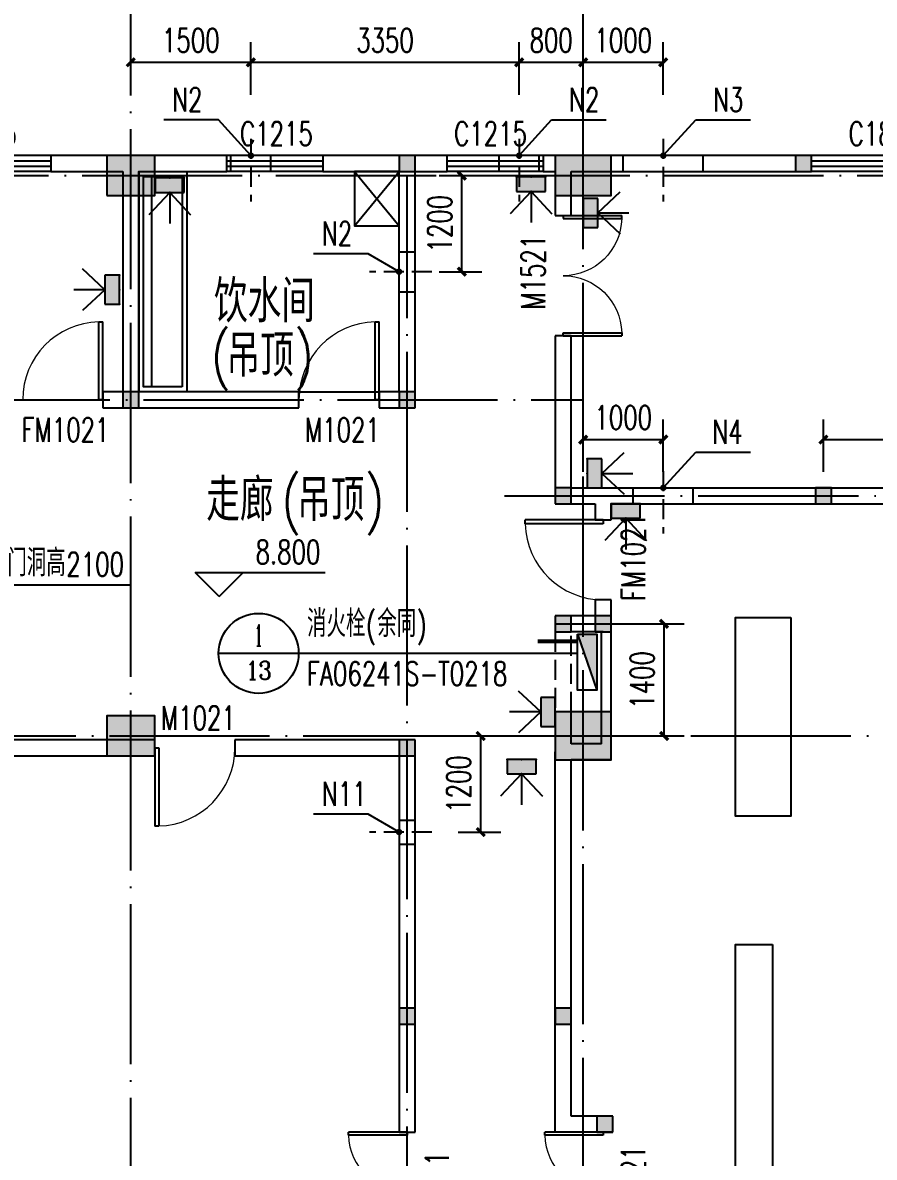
# Model space of a CAD drawing. Extents: x -93062 to 326984, y -142534 to 91021.
# Drawn here: x 92948 to 103584, y 69109 to 83283 of the extents above; entities that cross this region are included whole.
import ezdxf
from ezdxf.enums import TextEntityAlignment as Align

# ---------------------------------------------------------------- set-up
doc = ezdxf.new("R2010")
doc.units = 0
doc.header["$LTSCALE"] = 1000
doc.header["$MEASUREMENT"] = 0
doc.linetypes.add('DASH', pattern=[0.35, 0.25, -0.1])
doc.linetypes.add('DOTE', pattern=[2.42, 2, -0.2, 0.02, -0.2])
doc.layers.get('0').update_dxf_attribs({"color": 8})
doc.layers.get('Defpoints').update_dxf_attribs({"color": 8})
for name, color, linetype in [('-人员定位', 6, 'Continuous'), ('CENTRE LINE', 8, 'DOTE'), ('COLUMN', 8, 'Continuous'), ('DIM_ELEV', 8, 'Continuous'), ('DIM_IDEN', 8, 'Continuous'), ('DIM_LEAD', 8, 'Continuous'), ('DOTE', 8, 'DOTE'), ('EQUIPMENT', 8, 'Continuous'), ('HOLE', 8, 'Continuous'), ('LVTRY', 8, 'Continuous'), ('PUB_DIM', 8, 'Continuous'), ('PUB_HATCH', 8, 'Continuous'), ('PUB_TEXT', 8, 'Continuous'), ('TEXT', 8, 'Continuous'), ('WALL', 8, 'Continuous'), ('WINDOW', 8, 'Continuous'), ('WINDOW_TEXT', 8, 'Continuous')]:
    doc.layers.add(name, color=color, linetype=linetype)
doc.styles.add('_TCH_DIM', font='SIMPLEX', dxfattribs={"bigfont": 'GBCBIG'})
doc.styles.add('_TCH_DIM_T3', font='SIMPLEX', dxfattribs={"width": 0.705882, "bigfont": 'GBCBIG'})
doc.styles.add('_TCH_LABEL', font='COMPLEX', dxfattribs={"bigfont": 'GBCBIG'})
doc.styles.add('_TCH_WINDOW', font='SIMPLEX', dxfattribs={"bigfont": 'GBCBIG'})
doc.styles.add('HZTXT', font='geditxt.shx', dxfattribs={"width": 0.8, "bigfont": 'hztxt1.shx'})
doc.dimstyles.new('_TCH_ARCH&&100', dxfattribs={"dimtxt": 297.5, "dimasz": 100, "dimexe": 250, "dimexo": 300, "dimgap": 126.25, "dimtad": 1, "dimdec": 0, "dimzin": 0, "dimdsep": 46, "dimtxsty": '_TCH_DIM_T3', "dimblk": 'ARCHTICK', "dimcen": 0.09, "dimazin": 2, "dimtfac": 1, "dimtdec": 0, "dimtix": 1, "dimtmove": 2, "dimatfit": 3, "dimfxl": 1, "dimtolj": 1, "dimtzin": 0, "dimarcsym": 0})

# ---------------------------------------------------------------- blocks, each defined once
blk = doc.blocks.new('_FZH')
blk.add_lwpolyline([(-0.5, -0.5), (0.5, -0.5), (0.5, 0.5), (-0.5, 0.5)], close=True)
at = {"layer": 'PUB_HATCH'}
blk.add_solid([(-0.5, -0.5), (0.5, -0.5), (-0.5, 0.5), (0.5, 0.5)], dxfattribs=at)
blk = doc.blocks.new('DSADa')
at = {"layer": 'COLUMN', "xscale": 600.0000000000146, "yscale": 500, "zscale": 500}
for p in [(7100, 0), (7100, -7000)]:
    blk.add_blockref('_FZH', p, dxfattribs=at)
at = {"layer": 'COLUMN'}
for p, xscale, yscale, zscale, rotation in [((12750, 0), 699.9999999997672, 499.9999999998399, 499.9999999998399, 3.811489492195883e-11), ((12750, -7000), 700.0000000001892, 599.9984741202788, 599.9984741202788, 3.692380445562536e-11)]:
    blk.add_blockref('_FZH', p, dxfattribs=dict(at, xscale=xscale, yscale=yscale, zscale=zscale, rotation=rotation))
blk = doc.blocks.new('A$C0FBE4C39')
at = {"layer": 'EQUIPMENT'}
for points in [[(-7759, -5522), (-7759, -8002), (-8449, -8003), (-8449, -5522)], [(-7987, -9603), (-7987, -12401), (-8449, -12401), (-8449, -9603)]]:
    blk.add_lwpolyline(points, close=True, dxfattribs=at)
blk = doc.blocks.new('trwt')
at = {"layer": 'EQUIPMENT'}
h = blk.add_hatch(color=256, dxfattribs=at)
h.dxf.hatch_style = 1
h.paths.add_polyline_path([(240, 0), (240, 700), (0, 700)])
blk.add_line((0, 700), (240, 0), dxfattribs=at)
blk.add_lwpolyline([(0, 700), (240, 700), (240, 0), (0, 0)], close=True, dxfattribs=at)
blk = doc.blocks.new('_ArchTick')
at = {"color": 0, "linetype": 'ByBlock', "const_width": 0.4}
blk.add_lwpolyline([(-0.5, -0.5), (0.5, 0.5)], dxfattribs=at)
blk = doc.blocks.new('*D383')
at = {"layer": 'Defpoints', "color": 0, "transparency": 16777216}
for p in [(107298, 78075), (102948, 77372), (107298, 77372)]:
    blk.add_point(p, dxfattribs=at)
at = {"layer": 'PUB_DIM', "color": 0, "lineweight": -2, "transparency": 16777216}
for p, q in [((102948, 77672), (102948, 78325)), ((107298, 77672), (107298, 78325)), ((102948, 78075), (107298, 78075))]:
    blk.add_line(p, q, dxfattribs=at)
at = {"layer": 'PUB_DIM', "color": 0, "lineweight": -2, "transparency": 16777216, "xscale": 100, "yscale": 100, "zscale": 100, "rotation": 180}
blk.add_blockref('_ArchTick', (102948, 78075), dxfattribs=at)
at = {"layer": 'PUB_DIM', "color": 0, "lineweight": -2, "transparency": 16777216, "xscale": 100, "yscale": 100, "zscale": 100}
blk.add_blockref('_ArchTick', (107298, 78075), dxfattribs=at)
at = {"layer": 'PUB_DIM', "color": 0, "transparency": 16777216, "insert": (105123, 78350), "char_height": 297.5, "attachment_point": 5, "style": '_TCH_DIM_T3'}
blk.add_mtext('\\A1;4350', dxfattribs=at)
blk = doc.blocks.new('*D385')
at = {"layer": 'Defpoints', "color": 0, "transparency": 16777216}
for p in [(97848, 81372), (98432, 81372), (97848, 80172)]:
    blk.add_point(p, dxfattribs=at)
at = {"layer": 'HOLE', "color": 0, "lineweight": -2, "transparency": 16777216}
for p, q in [((98148, 81372), (98682, 81372)), ((98432, 80172), (98432, 81372)), ((98148, 80172), (98682, 80172))]:
    blk.add_line(p, q, dxfattribs=at)
at = {"layer": 'HOLE', "color": 0, "lineweight": -2, "transparency": 16777216, "xscale": 100, "yscale": 100, "zscale": 100}
for p, rotation in [((98432, 81372), 90), ((98432, 80172), 270)]:
    blk.add_blockref('_ArchTick', p, dxfattribs=dict(at, rotation=rotation))
at = {"layer": 'HOLE', "color": 0, "transparency": 16777216, "insert": (98157, 80772), "char_height": 297.5, "attachment_point": 5, "rotation": 90, "style": '_TCH_DIM_T3'}
blk.add_mtext('\\A1;1200', dxfattribs=at)
blk = doc.blocks.new('*D386')
at = {"layer": 'Defpoints', "color": 0, "transparency": 16777216}
for p in [(98085, 74372), (98668, 74372), (98085, 73172)]:
    blk.add_point(p, dxfattribs=at)
at = {"layer": 'HOLE', "color": 0, "lineweight": -2, "transparency": 16777216}
for p, q in [((98385, 74372), (98918, 74372)), ((98668, 73172), (98668, 74372)), ((98385, 73172), (98918, 73172))]:
    blk.add_line(p, q, dxfattribs=at)
at = {"layer": 'HOLE', "color": 0, "lineweight": -2, "transparency": 16777216, "xscale": 100, "yscale": 100, "zscale": 100}
for p, rotation in [((98668, 74372), 90), ((98668, 73172), 270)]:
    blk.add_blockref('_ArchTick', p, dxfattribs=dict(at, rotation=rotation))
at = {"layer": 'HOLE', "color": 0, "transparency": 16777216, "insert": (98393, 73772), "char_height": 297.5, "attachment_point": 5, "rotation": 90, "style": '_TCH_DIM_T3'}
blk.add_mtext('\\A1;1200', dxfattribs=at)
blk = doc.blocks.new('*D390')
at = {"layer": 'Defpoints', "color": 0, "transparency": 16777216}
for p in [(100948, 82788), (99948, 82082), (100948, 82082)]:
    blk.add_point(p, dxfattribs=at)
at = {"layer": 'HOLE', "color": 0, "lineweight": -2, "transparency": 16777216}
for p, q in [((99948, 82382), (99948, 83038)), ((100948, 82382), (100948, 83038)), ((99948, 82788), (100948, 82788))]:
    blk.add_line(p, q, dxfattribs=at)
at = {"layer": 'HOLE', "color": 0, "lineweight": -2, "transparency": 16777216, "xscale": 100, "yscale": 100, "zscale": 100, "rotation": 180}
blk.add_blockref('_ArchTick', (99948, 82788), dxfattribs=at)
at = {"layer": 'HOLE', "color": 0, "lineweight": -2, "transparency": 16777216, "xscale": 100, "yscale": 100, "zscale": 100}
blk.add_blockref('_ArchTick', (100948, 82788), dxfattribs=at)
at = {"layer": 'HOLE', "color": 0, "transparency": 16777216, "insert": (100448, 83062), "char_height": 297.5, "attachment_point": 5, "style": '_TCH_DIM_T3'}
blk.add_mtext('\\A1;1000', dxfattribs=at)
blk = doc.blocks.new('*D391')
at = {"layer": 'Defpoints', "color": 0, "transparency": 16777216}
for p in [(99948, 82788), (99148, 82082), (99948, 82082)]:
    blk.add_point(p, dxfattribs=at)
at = {"layer": 'HOLE', "color": 0, "lineweight": -2, "transparency": 16777216}
for p, q in [((99148, 82382), (99148, 83038)), ((99948, 82382), (99948, 83038)), ((99148, 82788), (99948, 82788))]:
    blk.add_line(p, q, dxfattribs=at)
at = {"layer": 'HOLE', "color": 0, "lineweight": -2, "transparency": 16777216, "xscale": 100, "yscale": 100, "zscale": 100, "rotation": 180}
blk.add_blockref('_ArchTick', (99148, 82788), dxfattribs=at)
at = {"layer": 'HOLE', "color": 0, "lineweight": -2, "transparency": 16777216, "xscale": 100, "yscale": 100, "zscale": 100}
blk.add_blockref('_ArchTick', (99948, 82788), dxfattribs=at)
at = {"layer": 'HOLE', "color": 0, "transparency": 16777216, "insert": (99548, 83062), "char_height": 297.5, "attachment_point": 5, "style": '_TCH_DIM_T3'}
blk.add_mtext('\\A1;800', dxfattribs=at)
blk = doc.blocks.new('*D392')
at = {"layer": 'Defpoints', "color": 0, "transparency": 16777216}
for p in [(99148, 82788), (95798, 82082), (99148, 82082)]:
    blk.add_point(p, dxfattribs=at)
at = {"layer": 'HOLE', "color": 0, "lineweight": -2, "transparency": 16777216}
for p, q in [((95798, 82382), (95798, 83038)), ((99148, 82382), (99148, 83038)), ((95798, 82788), (99148, 82788))]:
    blk.add_line(p, q, dxfattribs=at)
at = {"layer": 'HOLE', "color": 0, "lineweight": -2, "transparency": 16777216, "xscale": 100, "yscale": 100, "zscale": 100, "rotation": 180}
blk.add_blockref('_ArchTick', (95798, 82788), dxfattribs=at)
at = {"layer": 'HOLE', "color": 0, "lineweight": -2, "transparency": 16777216, "xscale": 100, "yscale": 100, "zscale": 100}
blk.add_blockref('_ArchTick', (99148, 82788), dxfattribs=at)
at = {"layer": 'HOLE', "color": 0, "transparency": 16777216, "insert": (97473, 83062), "char_height": 297.5, "attachment_point": 5, "style": '_TCH_DIM_T3'}
blk.add_mtext('\\A1;3350', dxfattribs=at)
blk = doc.blocks.new('*D393')
at = {"layer": 'Defpoints', "color": 0, "transparency": 16777216}
for p in [(95798, 82788), (94298, 82082), (95798, 82082)]:
    blk.add_point(p, dxfattribs=at)
at = {"layer": 'HOLE', "color": 0, "lineweight": -2, "transparency": 16777216}
for p, q in [((94298, 82382), (94298, 83038)), ((95798, 82382), (95798, 83038)), ((94298, 82788), (95798, 82788))]:
    blk.add_line(p, q, dxfattribs=at)
at = {"layer": 'HOLE', "color": 0, "lineweight": -2, "transparency": 16777216, "xscale": 100, "yscale": 100, "zscale": 100, "rotation": 180}
blk.add_blockref('_ArchTick', (94298, 82788), dxfattribs=at)
at = {"layer": 'HOLE', "color": 0, "lineweight": -2, "transparency": 16777216, "xscale": 100, "yscale": 100, "zscale": 100}
blk.add_blockref('_ArchTick', (95798, 82788), dxfattribs=at)
at = {"layer": 'HOLE', "color": 0, "transparency": 16777216, "insert": (95048, 83062), "char_height": 297.5, "attachment_point": 5, "style": '_TCH_DIM_T3'}
blk.add_mtext('\\A1;1500', dxfattribs=at)
blk = doc.blocks.new('*D923')
at = {"layer": 'Defpoints', "color": 0, "transparency": 16777216}
for p in [(100418, 75772), (100958, 75772), (100418, 74372)]:
    blk.add_point(p, dxfattribs=at)
at = {"layer": 'PUB_DIM', "color": 0, "lineweight": -2, "transparency": 16777216}
for p, q in [((100718, 75772), (101208, 75772)), ((100958, 74372), (100958, 75772)), ((100718, 74372), (101208, 74372))]:
    blk.add_line(p, q, dxfattribs=at)
at = {"layer": 'PUB_DIM', "color": 0, "lineweight": -2, "transparency": 16777216, "xscale": 100, "yscale": 100, "zscale": 100}
for p, rotation in [((100958, 75772), 90), ((100958, 74372), 270)]:
    blk.add_blockref('_ArchTick', p, dxfattribs=dict(at, rotation=rotation))
at = {"layer": 'PUB_DIM', "color": 0, "transparency": 16777216, "insert": (100684, 75072), "char_height": 297.5, "attachment_point": 5, "rotation": 90, "style": '_TCH_DIM_T3'}
blk.add_mtext('\\A1;1400', dxfattribs=at)
blk = doc.blocks.new('*D942')
at = {"layer": 'Defpoints', "color": 0, "transparency": 16777216}
for p in [(100948, 78075), (99948, 77372), (100948, 77372)]:
    blk.add_point(p, dxfattribs=at)
at = {"layer": 'HOLE', "color": 0, "lineweight": -2, "transparency": 16777216}
for p, q in [((99948, 77672), (99948, 78325)), ((100948, 77672), (100948, 78325)), ((99948, 78075), (100948, 78075))]:
    blk.add_line(p, q, dxfattribs=at)
at = {"layer": 'HOLE', "color": 0, "lineweight": -2, "transparency": 16777216, "xscale": 100, "yscale": 100, "zscale": 100, "rotation": 180}
blk.add_blockref('_ArchTick', (99948, 78075), dxfattribs=at)
at = {"layer": 'HOLE', "color": 0, "lineweight": -2, "transparency": 16777216, "xscale": 100, "yscale": 100, "zscale": 100}
blk.add_blockref('_ArchTick', (100948, 78075), dxfattribs=at)
at = {"layer": 'HOLE', "color": 0, "transparency": 16777216, "insert": (100448, 78350), "char_height": 297.5, "attachment_point": 5, "style": '_TCH_DIM_T3'}
blk.add_mtext('\\A1;1000', dxfattribs=at)
blk = doc.blocks.new('$TCHSYS$WIN2D')
for p, q in [((-0.5, 0.5), (0.5, 0.5)), ((0.5, 0.1667), (-0.5, 0.1667)), ((0.5, -0.1667), (-0.5, -0.1667)), ((-0.5, -0.5), (0.5, -0.5))]:
    blk.add_line(p, q)
blk = doc.blocks.new('$DorLib2D$00000001')
for p, q in [((0.45, 0.975), (0.5, 0.975)), ((0.45, 0), (0.45, 0.975)), ((0.5, 0), (0.5, 0.975)), ((0.5, 0), (0.45, 0))]:
    blk.add_line(p, q)
at = {"lineweight": 13}
blk.add_arc((0.475, 0), 0.975, 91.4693, 180, dxfattribs=at)
blk = doc.blocks.new('$DorLib2D$00000002')
for p, q in [((-0.5, 0), (-0.5, 0.4875)), ((-0.475, 0.4875), (-0.5, 0.4875)), ((-0.475, 0), (-0.475, 0.4875)), ((0.475, 0), (0.475, 0.4875)), ((0.475, 0.4875), (0.5, 0.4875)), ((0.5, 0), (0.5, 0.4875)), ((-0.5, 0), (-0.475, 0)), ((0.5, 0), (0.475, 0))]:
    blk.add_line(p, q)
at = {"lineweight": 13}
for centre, start, end in [((-0.4875, 0), 0, 88.53072), ((0.4875, 0), 91.46928, 180)]:
    blk.add_arc(centre, 0.4875, start, end, dxfattribs=at)
blk = doc.blocks.new('定位基站')
at = {"layer": '-人员定位', "ltscale": 0.01}
h = blk.add_hatch(color=256, dxfattribs=at)
h.dxf.hatch_style = 1
h.paths.add_polyline_path([(406524, 477798), (406524, 477617), (406162, 477617), (406162, 477798)])
at = {"layer": '-人员定位', "color": 6}
for p, q in [((406343, 477798), (406343, 478186)), ((406343, 477798), (406082, 478077)), ((406343, 477798), (406604, 478077)), ((406343, 477995), (406343, 477995)), ((406162, 477798), (406524, 477798)), ((406162, 477617), (406162, 477798)), ((406524, 477798), (406524, 477617)), ((406524, 477617), (406162, 477617))]:
    blk.add_line(p, q, dxfattribs=at)
for p in [(406343, 477798), (406162, 477617), (406343, 477617), (406524, 477617)]:
    blk.add_point(p, dxfattribs=at)

msp = doc.modelspace()

# ---------------------------------------------------------------- hatches: boundary and pattern name
at = {"layer": 'PUB_HATCH'}
for points in [[(97648.4, 81622.1), (97648.4, 81422.1), (97848.4, 81422.1), (97848.4, 81622.1)], [(102598.8, 81622.1), (102598.8, 81422.1), (102798.8, 81422.1), (102798.8, 81622.1)], [(94198.4, 78672.1), (94198.4, 78472.1), (94398.4, 78472.1), (94398.4, 78672.1)], [(97648.4, 78672.1), (97648.4, 78472.1), (97848.4, 78472.1), (97848.4, 78672.1)], [(99798.4, 77472.1), (99598.4, 77472.1), (99598.4, 77272.1), (99798.4, 77272.1)], [(102848.4, 77472.1), (102848.4, 77272.1), (103048.4, 77272.1), (103048.4, 77472.1)], [(99598.4, 75872.1), (99598.4, 75672.1), (99798.4, 75672.1), (99798.4, 75872.1)], [(100298.4, 75872.1), (100098.4, 75872.1), (100098.4, 75672.1), (100298.4, 75672.1)], [(97648.4, 74122.1), (97848.4, 74122.1), (97848.4, 74322.1), (97648.4, 74322.1)], [(97648.4, 70972.1), (97648.4, 70772.1), (97848.4, 70772.1), (97848.4, 70972.1)], [(99598.4, 70972.1), (99598.4, 70772.1), (99798.4, 70772.1), (99798.4, 70972.1)], [(100118.4, 69622.1), (100118.4, 69422.1), (100318.4, 69422.1), (100318.4, 69622.1)]]:
    msp.add_hatch(color=256, dxfattribs=at).paths.add_polyline_path(points)

# ---------------------------------------------------------------- linework, layer by layer
at = {"layer": 'CENTRE LINE'}
for p, q in [((87198.4, 78572.1), (99948.4, 78572.1)), ((98964.5, 77372.1), (111025.5, 77372.1)), ((99598.4, 75772.1), (100815.5, 75772.1))]:
    msp.add_line(p, q, dxfattribs=at)
msp.add_lwpolyline([(97748.4, 40872.1), (97748.4, 81372.1)], dxfattribs=at)
at = {"layer": 'COLUMN'}
for p, q in [((97648.4, 81622.1), (97648.4, 81422.1)), ((97848.4, 81622.1), (97648.4, 81622.1)), ((97848.4, 81422.1), (97848.4, 81622.1)), ((102598.8, 81622.1), (102598.8, 81422.1)), ((102798.8, 81622.1), (102598.8, 81622.1)), ((102798.8, 81422.1), (102798.8, 81622.1)), ((97648.4, 81422.1), (97848.4, 81422.1)), ((102598.8, 81422.1), (102798.8, 81422.1)), ((94198.4, 78672.1), (94198.4, 78472.1)), ((94398.4, 78672.1), (94198.4, 78672.1)), ((94398.4, 78472.1), (94398.4, 78672.1)), ((97648.4, 78672.1), (97648.4, 78472.1)), ((97848.4, 78672.1), (97648.4, 78672.1)), ((97848.4, 78472.1), (97848.4, 78672.1)), ((94198.4, 78472.1), (94398.4, 78472.1)), ((97648.4, 78472.1), (97848.4, 78472.1)), ((99798.4, 77472.1), (99598.4, 77472.1)), ((99598.4, 77472.1), (99598.4, 77272.1)), ((99798.4, 77272.1), (99798.4, 77472.1)), ((102848.4, 77472.1), (102848.4, 77272.1)), ((103048.4, 77472.1), (102848.4, 77472.1)), ((103048.4, 77272.1), (103048.4, 77472.1)), ((99598.4, 77272.1), (99798.4, 77272.1)), ((102848.4, 77272.1), (103048.4, 77272.1)), ((99598.4, 75872.1), (99598.4, 75672.1)), ((99798.4, 75872.1), (99598.4, 75872.1)), ((99798.4, 75672.1), (99798.4, 75872.1)), ((100298.4, 75872.1), (100098.4, 75872.1)), ((100098.4, 75872.1), (100098.4, 75672.1)), ((100298.4, 75672.1), (100298.4, 75872.1)), ((99598.4, 75672.1), (99798.4, 75672.1)), ((100098.4, 75672.1), (100298.4, 75672.1)), ((97848.4, 74322.1), (97648.4, 74322.1)), ((97648.4, 74322.1), (97648.4, 74122.1)), ((97848.4, 74122.1), (97848.4, 74322.1)), ((97648.4, 74122.1), (97848.4, 74122.1)), ((97648.4, 70972.1), (97648.4, 70772.1)), ((97848.4, 70972.1), (97648.4, 70972.1)), ((97848.4, 70772.1), (97848.4, 70972.1)), ((99598.4, 70972.1), (99598.4, 70772.1)), ((99798.4, 70972.1), (99598.4, 70972.1)), ((99798.4, 70772.1), (99798.4, 70972.1)), ((97648.4, 70772.1), (97848.4, 70772.1)), ((99598.4, 70772.1), (99798.4, 70772.1)), ((100118.4, 69622.1), (100118.4, 69422.1)), ((100318.4, 69622.1), (100118.4, 69622.1)), ((100318.4, 69422.1), (100318.4, 69622.1)), ((100118.4, 69422.1), (100318.4, 69422.1))]:
    msp.add_line(p, q, dxfattribs=at)
at = {"layer": 'DIM_ELEV'}
for p, q in [((95403.4, 76116.3), (95103.4, 76416.3)), ((95103.4, 76416.3), (96725.8, 76416.3)), ((95403.4, 76116.3), (95703.4, 76416.3))]:
    msp.add_line(p, q, dxfattribs=at)
at = {"layer": 'DIM_IDEN'}
for p, q in [((96394.7, 75403.9), (95394.7, 75403.9)), ((99404.5, 75403.9), (96394.7, 75403.9)), ((99880.3, 75403.9), (99404.5, 75403.9))]:
    msp.add_line(p, q, dxfattribs=at)
at = {"layer": 'DIM_IDEN', "const_width": 50}
msp.add_lwpolyline([(99880.3, 75553.9), (99380.3, 75553.9)], dxfattribs=at)
at = {"layer": 'DIM_IDEN'}
msp.add_circle((95894.7, 75403.9), 500, dxfattribs=at)
at = {"layer": 'DIM_LEAD'}
msp.add_line((92566.6, 76261.9), (94298.4, 76261.9), dxfattribs=at)
at = {"layer": 'DOTE'}
for p, q in [((84009.9, 81372.1), (112915.9, 81372.1)), ((84351.6, 74372.1), (112915.9, 74372.1))]:
    msp.add_line(p, q, dxfattribs=at)
for points in [[(94298.4, 21872.1), (94298.4, 86156)], [(99948.4, 22372.1), (99948.4, 86156)]]:
    msp.add_lwpolyline(points, dxfattribs=at)
at = {"layer": 'HOLE'}
for p, q in [((95393, 82068), (94710, 82068)), ((95798.4, 81622.1), (95393, 82068)), ((99148.4, 81622.1), (99553.8, 82068)), ((99553.8, 82068), (100236.8, 82068)), ((100948.4, 81622.1), (101353.8, 82068)), ((101353.8, 82068), (102036.8, 82068)), ((95548.4, 81422.1), (95548.4, 81622.1)), ((96048.4, 81422.1), (96048.4, 81622.1)), ((98898.4, 81422.1), (98898.4, 81622.1)), ((99398.4, 81422.1), (99398.4, 81622.1)), ((100448.4, 81422.1), (100448.4, 81622.1)), ((101448.4, 81422.1), (101448.4, 81622.1)), ((97263.5, 80395), (96580.5, 80395)), ((97648.4, 80172.1), (97263.5, 80395)), ((97648.4, 80422.1), (97848.4, 80422.1)), ((97648.4, 79922.1), (97848.4, 79922.1)), ((100948.4, 77472.1), (101353.8, 77918)), ((101353.8, 77918), (102036.8, 77918)), ((100573.4, 77272.1), (100573.4, 77472.1)), ((101323.4, 77272.1), (101323.4, 77472.1)), ((97263.5, 73395), (96580.5, 73395)), ((97648.4, 73172.1), (97263.5, 73395)), ((97648.4, 73322.1), (97848.4, 73322.1)), ((97648.4, 73022.1), (97848.4, 73022.1))]:
    msp.add_line(p, q, dxfattribs=at)
at = {"layer": 'HOLE', "linetype": 'DASH'}
for p, q in [((95798.4, 81832), (95798.4, 81051)), ((99148.4, 81832), (99148.4, 81051)), ((100948.4, 81832), (100948.4, 81051)), ((98058.3, 80172.1), (97277.3, 80172.1)), ((100948.4, 77682), (100948.4, 76901)), ((98058.3, 73172.1), (97277.3, 73172.1))]:
    msp.add_line(p, q, dxfattribs=at)
at = {"layer": 'HOLE', "const_width": 40}
for points in [[(95811.8, 81607.3, 1), (95784.9, 81636.9, 1)], [(99134.9, 81607.3, 1), (99161.8, 81636.9, 1)], [(100934.9, 81607.3, 1), (100961.8, 81636.9, 1)], [(97665.7, 80162, 1), (97631.1, 80182.1, 1)], [(100934.9, 77457.3, 1), (100961.8, 77486.9, 1)], [(97665.7, 73162, 1), (97631.1, 73182.1, 1)]]:
    msp.add_lwpolyline(points, format="xyb", close=True, dxfattribs=at)
at = {"layer": 'LVTRY'}
for p, q in [((97094, 80744), (97648.4, 81422.1)), ((97094, 81422.1), (97648.4, 80744))]:
    msp.add_line(p, q, dxfattribs=at)
for points in [[(94998.4, 78672.1), (94398.4, 78672.1), (94398.4, 81422.1), (94998.4, 81422.1)], [(94938.4, 78732.1), (94458.4, 78732.1), (94458.4, 81362.1), (94938.4, 81362.1)], [(97648.4, 81422.1), (97094, 81422.1), (97094, 80744), (97648.4, 80744)]]:
    msp.add_lwpolyline(points, close=True, dxfattribs=at)
msp.add_lwpolyline([(94558.4, 81362.1), (94558.4, 78732.1)], dxfattribs=at)
at = {"layer": 'WALL'}
for p, q in [((94298.4, 81622.1), (93298.6, 81622.1)), ((93298.6, 81622.1), (93298.6, 81422.1)), ((95498.3, 81622.1), (94298.4, 81622.1)), ((95498.3, 81422.1), (95498.3, 81622.1)), ((97748.4, 81622.1), (96698.3, 81622.1)), ((96698.3, 81622.1), (96698.3, 81422.1)), ((98248.4, 81622.1), (97748.4, 81622.1)), ((98248.4, 81422.1), (98248.4, 81622.1)), ((99698.4, 81622.1), (99448.4, 81622.1)), ((99448.4, 81622.1), (99448.4, 81422.1)), ((102798.8, 81622.1), (99698.4, 81622.1)), ((102798.8, 81422.1), (102798.8, 81622.1)), ((93298.6, 81422.1), (94198.4, 81422.1)), ((94198.4, 81422.1), (94198.4, 78672.1)), ((94398.4, 81422.1), (95498.3, 81422.1)), ((94398.4, 81422.1), (94398.4, 78672.1)), ((96698.3, 81422.1), (97648.4, 81422.1)), ((97648.4, 78672.1), (97648.4, 81422.1)), ((97848.4, 78472.1), (97848.4, 81422.1)), ((97848.4, 81422.1), (98248.4, 81422.1)), ((99448.4, 81422.1), (99598.4, 81422.1)), ((99598.4, 81422.1), (99598.4, 80872.1)), ((99798.4, 81422.1), (102798.8, 81422.1)), ((99798.4, 80872.1), (99798.4, 81422.1)), ((99598.4, 80872.1), (99798.4, 80872.1)), ((99798.4, 79372.1), (99598.4, 79372.1)), ((99598.4, 79372.1), (99598.4, 77272.1)), ((99798.4, 77472.1), (99798.4, 79372.1)), ((94198.4, 78672.1), (93948.4, 78672.1)), ((93948.4, 78672.1), (93948.4, 78472.1)), ((96398.4, 78672.1), (94398.4, 78672.1)), ((96398.4, 78472.1), (96398.4, 78672.1)), ((97648.4, 78672.1), (97398.4, 78672.1)), ((97398.4, 78672.1), (97398.4, 78472.1)), ((93948.4, 78472.1), (94298.4, 78472.1)), ((94298.4, 78472.1), (96398.4, 78472.1)), ((97398.4, 78472.1), (97848.4, 78472.1)), ((99798.4, 77472.1), (100198.4, 77472.1)), ((100198.4, 77472.1), (110448.4, 77472.1)), ((99598.4, 77272.1), (100098.4, 77272.1)), ((100098.4, 77272.1), (100098.4, 77072.1)), ((100298.4, 77072.1), (100298.4, 77272.1)), ((100298.4, 77272.1), (110448.4, 77272.1)), ((100098.4, 77072.1), (100298.4, 77072.1)), ((100298.4, 76072.1), (100098.4, 76072.1)), ((100098.4, 76072.1), (100098.4, 75872.1)), ((100298.4, 75872.1), (100298.4, 76072.1)), ((99598.4, 75872.1), (99598.4, 75672.1)), ((100098.4, 75872.1), (99598.4, 75872.1)), ((100298.4, 74072.1), (100298.4, 75872.1)), ((100298.4, 75872.1), (100298.4, 75872.1)), ((99598.4, 75672.1), (99798.4, 75672.1)), ((100198.4, 75672.1), (99798.4, 75672.1)), ((100178.4, 74272.1), (100178.4, 75672.1)), ((100178.4, 75672.1), (100198.4, 75672.1)), ((99798.4, 74672.1), (99598.4, 74672.1)), ((99598.4, 74672.1), (99598.4, 74172.1)), ((99798.4, 74272.1), (99798.4, 74672.1)), ((94598.4, 74322.1), (91898.4, 74322.1)), ((94598.4, 74122.1), (94598.4, 74322.1)), ((97848.4, 74322.1), (95598.4, 74322.1)), ((95598.4, 74322.1), (95598.4, 74122.1)), ((97848.4, 69422.1), (97848.4, 74322.1)), ((99598.4, 69422.1), (99598.4, 74172.1)), ((100178.4, 74272.1), (99798.4, 74272.1)), ((91798.4, 74122.1), (94598.4, 74122.1)), ((95598.4, 74122.1), (97648.4, 74122.1)), ((97648.4, 74122.1), (97648.4, 69422.1)), ((99798.4, 69622.1), (99798.4, 74072.1)), ((100298.4, 74072.1), (99798.4, 74072.1)), ((100198.4, 69622.1), (99798.4, 69622.1)), ((100318.4, 69622.1), (100198.4, 69622.1)), ((100318.4, 69422.1), (100318.4, 69622.1)), ((97648.4, 69422.1), (97848.4, 69422.1)), ((100098.4, 69422.1), (99598.4, 69422.1)), ((100298.4, 69422.1), (100098.4, 69422.1)), ((100318.4, 69422.1), (100298.4, 69422.1))]:
    msp.add_line(p, q, dxfattribs=at)
at = {"layer": 'WINDOW'}
msp.add_line((96398.4, 78672.1), (97398.4, 78672.1), dxfattribs=at)
at = {"layer": 'WINDOW', "linetype": 'DASH'}
for p, q in [((99598.4, 75672.1), (99598.4, 74672.1)), ((99798.4, 74672.1), (99798.4, 75672.1))]:
    msp.add_line(p, q, dxfattribs=at)

# ---------------------------------------------------------------- block references
at = {"layer": '-人员定位', "xscale": -1}
for p, rotation in [((-311558.9, 558960.6), 180), ((-307046.5, 558973), 180), ((-377668.7, -325436.1), 270), ((571772.9, 486290.4), 90), ((-377618.7, -328690), 270), ((-305863.7, 554889.1), 180), ((577215.4, 481015.5), 90), ((-307164.9, 551696.1), 180)]:
    msp.add_blockref('定位基站', p, dxfattribs=dict(at, rotation=rotation))
at = {"layer": 'COLUMN'}
msp.add_blockref('DSADa', (87198.4, 81372.1), dxfattribs=at)
at = {"layer": 'EQUIPMENT'}
for name, p in [('A$C0FBE4C39', (110298.4, 81372.1)), ('trwt', (99877.5, 74944))]:
    msp.add_blockref(name, p, dxfattribs=at)
at = {"layer": 'WINDOW'}
ref = msp.add_blockref('$TCHSYS$WIN2D', (92398.6, 81522.1), dxfattribs=dict(at, xscale=1800, yscale=200, zscale=1800, rotation=180))
ref.add_attrib('A', 'C1815', (91963.6, 81748.3), dxfattribs={"layer": 'WINDOW_TEXT', "height": 297.5, "style": '_TCH_WINDOW', "width": 0.705882})
ref = msp.add_blockref('$TCHSYS$WIN2D', (96098.3, 81522.1), dxfattribs=dict(at, xscale=1200, yscale=200, zscale=1200, rotation=180))
ref.add_attrib('A', 'C1215', (95663.3, 81748.3), dxfattribs={"layer": 'WINDOW_TEXT', "height": 297.5, "style": '_TCH_WINDOW', "width": 0.705882})
ref = msp.add_blockref('$TCHSYS$WIN2D', (98848.4, 81522.1), dxfattribs=dict(at, xscale=1200, yscale=200, zscale=1200, rotation=180))
ref.add_attrib('A', 'C1215', (98336.5, 81748.3), dxfattribs={"layer": 'WINDOW_TEXT', "height": 297.5, "style": '_TCH_WINDOW', "width": 0.705882})
ref = msp.add_blockref('$TCHSYS$WIN2D', (103698.8, 81522.1), dxfattribs=dict(at, xscale=1800, yscale=200, zscale=1800, rotation=180))
ref.add_attrib('A', 'C1815', (103263.8, 81748.3), dxfattribs={"layer": 'WINDOW_TEXT', "height": 297.5, "style": '_TCH_WINDOW', "width": 0.705882})
ref = msp.add_blockref('$DorLib2D$00000002', (99698.4, 80122.1), dxfattribs=dict(at, xscale=1500, yscale=-1500, zscale=1500, rotation=90))
ref.add_attrib('A', 'M1521', (99472.1, 79697.1), dxfattribs={"layer": 'WINDOW_TEXT', "height": 297.5, "rotation": 90, "style": '_TCH_WINDOW', "width": 0.705882})
ref = msp.add_blockref('$DorLib2D$00000001', (93448.4, 78572.1), dxfattribs=dict(at, xscale=1000, yscale=1000, zscale=1000))
ref.add_attrib('A', 'FM1021', (92933.4, 78048.3), dxfattribs={"layer": 'WINDOW_TEXT', "height": 297.5, "style": '_TCH_WINDOW', "width": 0.705882})
ref = msp.add_blockref('$DorLib2D$00000001', (96898.4, 78572.1), dxfattribs=dict(at, xscale=1000, yscale=1000, zscale=1000))
ref.add_attrib('A', 'M1021', (96473.4, 78048.3), dxfattribs={"layer": 'WINDOW_TEXT', "height": 297.5, "style": '_TCH_WINDOW', "width": 0.705882})
ref = msp.add_blockref('$DorLib2D$00000001', (100198.4, 76572.1), dxfattribs=dict(at, xscale=1000, yscale=1000, zscale=1000, rotation=90))
ref.add_attrib('A', 'FM1021', (100722.1, 76057.1), dxfattribs={"layer": 'WINDOW_TEXT', "height": 297.5, "rotation": 90, "style": '_TCH_WINDOW', "width": 0.705882})
ref = msp.add_blockref('$DorLib2D$00000001', (95098.4, 74222.1), dxfattribs=dict(at, xscale=1000, yscale=1000, zscale=1000, rotation=180))
ref.add_attrib('A', 'M1021', (94673.4, 74448.3), dxfattribs={"layer": 'WINDOW_TEXT', "height": 297.5, "style": '_TCH_WINDOW', "width": 0.705882})
ref = msp.add_blockref('$DorLib2D$00000002', (97748.4, 68672.1), dxfattribs=dict(at, xscale=1500, yscale=1500, zscale=1500, rotation=90))
ref.add_attrib('A', 'M1521', (98272.1, 68247.1), dxfattribs={"layer": 'WINDOW_TEXT', "height": 297.5, "rotation": 90, "style": '_TCH_WINDOW', "width": 0.705882})
ref = msp.add_blockref('$DorLib2D$00000002', (100198.4, 68672.1), dxfattribs=dict(at, xscale=1500, yscale=1500, zscale=1500, rotation=90))
ref.add_attrib('A', 'FM1521', (100722.1, 68157.1), dxfattribs={"layer": 'WINDOW_TEXT', "height": 297.5, "rotation": 90, "style": '_TCH_WINDOW', "width": 0.705882})

# ---------------------------------------------------------------- texts
at = {"layer": 'PUB_TEXT', "style": '_TCH_DIM', "width": 0.705882}
for s, p in [('N2', (94815, 82173)), ('N2', (99771.8, 82173)), ('N3', (101571.8, 82173)), ('N2', (96685.5, 80500)), ('N4', (101561.8, 78023)), ('8.800', (95855.8, 76521.3)), ('2100', (93493.4, 76366.9)), ('(', (97237, 75608.1)), (')', (97868.4, 75608.1)), ('FA06241S-T0218', (96499.7, 75001.4)), ('N11', (96685.5, 73500))]:
    msp.add_text(s, height=297.5, dxfattribs=at).set_placement(p)
at = {"layer": 'PUB_TEXT', "style": '_TCH_DIM'}
for s, p in [('门洞高', (92756.2, 76366.9)), ('消火栓', (96499.7, 75608.1)), ('余同', (97377, 75608.1))]:
    msp.add_text(s, height=337.59, dxfattribs=at).set_placement(p)
at = {"layer": 'PUB_TEXT', "style": '_TCH_LABEL'}
for s, height, p, p2 in [('1', 267.7, (95837.4, 75495.5), (95952.1, 75495.5)), ('13', 230.99, (95735.2, 75075.8), (96054.2, 75075.8))]:
    msp.add_text(s, height=height, dxfattribs=at).set_placement(p, p2, align=Align.FIT)
at = {"layer": 'TEXT', "style": 'HZTXT', "width": 0.8}
for s, p in [('饮水间', (95337.5, 79540.5)), ('(', (95298.2, 78862.4)), ('吊顶', (95494.2, 78862.4)), (')', (96334.2, 78862.4)), ('(', (96179.5, 77056.3)), (')', (97215.5, 77056.3)), ('走廊', (95241.2, 77058.3)), ('吊顶', (96375.5, 77056.3))]:
    msp.add_text(s, height=525, dxfattribs=at).set_placement(p)

# ---------------------------------------------------------------- dimensions: what is measured, and where the dimension line sits
at = {"layer": 'HOLE'}
for p1, p2, distance, picture, middle in [((94298.4, 82082), (95798.4, 82082), 705.5, '*D393', (95048.4, 83062.5)), ((95798.4, 82082), (99148.4, 82082), 705.5, '*D392', (97473.4, 83062.5)), ((99148.4, 82082), (99948.4, 82082), 705.5, '*D391', (99548.4, 83062.5)), ((99948.4, 82082), (100948.4, 82082), 705.5, '*D390', (100448.4, 83062.5)), ((97848.4, 80172.1), (97848.4, 81372.1), -583.7, '*D385', (98157.1, 80772.1)), ((99948.4, 77372.1), (100948.4, 77372.1), 702.4, '*D942', (100448.4, 78349.5)), ((98084.8, 73172.1), (98084.8, 74372.1), -583.7, '*D386', (98393.5, 73772.1))]:
    dim = msp.add_aligned_dim(p1=p1, p2=p2, distance=distance, dimstyle='_TCH_ARCH&&100', dxfattribs=at)
    dim.commit()
    dim.dimension.update_dxf_attribs({"geometry": picture, "text_midpoint": middle})
at = {"layer": 'PUB_DIM'}
for p1, p2, distance, picture, middle in [((102948.4, 77372.1), (107298.4, 77372.1), 702.4, '*D383', (105123.4, 78349.5)), ((100418.4, 74372.1), (100418.4, 75772.1), -540.1, '*D923', (100683.5, 75072.1))]:
    dim = msp.add_aligned_dim(p1=p1, p2=p2, distance=distance, dimstyle='_TCH_ARCH&&100', dxfattribs=at)
    dim.commit()
    dim.dimension.update_dxf_attribs({"geometry": picture, "text_midpoint": middle})

doc.saveas('drawing.dxf')
